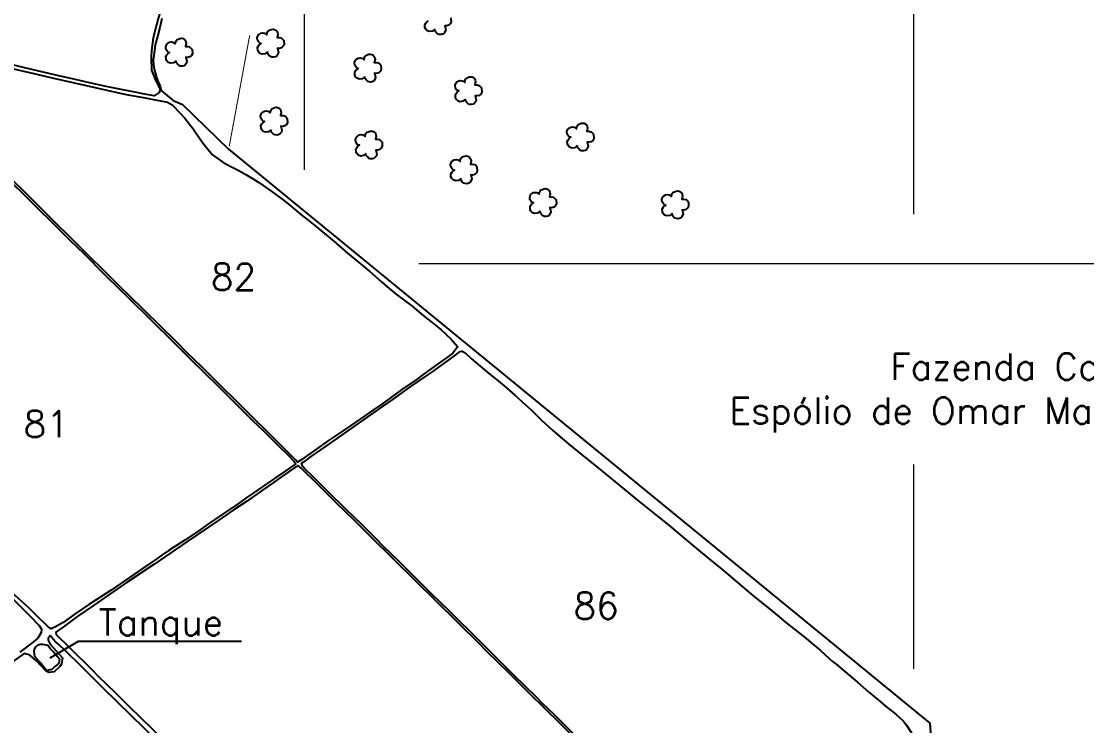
# Model space of a CAD drawing. Extents: x 724231 to 728431, y 7817664 to 7823604.
# Drawn here: x 726321 to 727370, y 7819945 to 7820638 of the extents above; entities that cross this region are included whole.
import ezdxf
from ezdxf.enums import TextEntityAlignment as Align

# ---------------------------------------------------------------- set-up
doc = ezdxf.new("R2010")
doc.units = 0
doc.header["$MEASUREMENT"] = 0
doc.linetypes.add('CONTINUO', pattern=[0])
for name, color, linetype, lineweight in [('0114000626', 1, 'Continuous', 25), ('0114000626080', 5, 'Continuous', 25), ('0114000626081', 5, 'Continuous', 25), ('0114000626082', 5, 'Continuous', 25), ('0114000626084', 5, 'Continuous', 25), ('0114000626085', 5, 'Continuous', 25), ('0114000626086', 5, 'Continuous', 25), ('0114000626100', 5, 'Continuous', 25), ('MALHA', 8, 'Continuous', 9), ('TEXTO_DIVERSOS', 7, 'Continuous', 5)]:
    doc.layers.add(name, color=color, linetype=linetype, lineweight=lineweight)
for name, color, linetype in [('_SIMBOLO ARVORE', 118, 'Continuous'), ('CERCA', 56, 'CONTINUO'), ('TANQUE VINHAÇA', 7, 'Continuous'), ('TEXTO CONFRONTANTES', 7, 'Continuous'), ('TEXTO_NUN_TAL', 7, 'Continuous')]:
    doc.layers.add(name, color=color, linetype=linetype)
doc.styles.add('Simplex', font='simplex.shx')
doc.linetypes.add('CERCA_5000', pattern='A,25,-10,["+",Standard,S=8,R=45,X=-1.5,Y=-4.75],-4.5', length=39.5)

msp = doc.modelspace()

# ---------------------------------------------------------------- linework, layer by layer
at = {"linetype": 'Continuous'}
msp.add_lwpolyline([(726349.6, 7820012.1), (726377.3, 7820028.5), (726538.1, 7820028.5)], dxfattribs=at)
at = {"layer": '0114000626', "linetype": 'CONTINUO'}
msp.add_lwpolyline([(726459.6, 7820641.1), (726457.7, 7820632.2), (726455.4, 7820623.6), (726453.1, 7820615.4), (726451.8, 7820607.2), (726450.9, 7820599.8), (726451.5, 7820593.3), (726453, 7820587.6), (726454.3, 7820583), (726456, 7820578.9), (726457.8, 7820574.5), (726458.9, 7820570.3), (726470.6, 7820560.6), (726479.8, 7820556.6), (726525.3, 7820512.5), (727215.6, 7819947.7), (727222.1, 7819853.9)], dxfattribs=at)
at = {"layer": '0114000626080', "linetype": 'CONTINUO'}
msp.add_lwpolyline([(726311.2, 7820071.8), (726329.2, 7820053.6), (726338.9, 7820043.9), (726340.9, 7820040.2), (726340.6, 7820037.1), (726337.3, 7820031.6), (726333.2, 7820027.7), (726319.8, 7820017.6)], dxfattribs=at)
at = {"layer": '0114000626081', "linetype": 'CONTINUO'}
msp.add_lwpolyline([(726308.2, 7820483), (726326.5, 7820465), (726338.5, 7820453.2), (726350.6, 7820441.3), (726369.2, 7820422.9), (726382.9, 7820409.5), (726403.5, 7820389.1), (726418.3, 7820374.4), (726425.6, 7820367.2), (726471.7, 7820322), (726483.6, 7820310.1), (726489.1, 7820304.7), (726498.8, 7820295.2), (726517.3, 7820277), (726529.9, 7820264.6), (726542.6, 7820252), (726548.6, 7820246), (726560.2, 7820234.7), (726570.3, 7820224.8), (726574.9, 7820220.2), (726583.4, 7820211.7), (726589.5, 7820205.6), (726591.3, 7820203.1), (726569.4, 7820188), (726549.5, 7820174.1), (726542.3, 7820169.1), (726534.9, 7820164), (726519.9, 7820153.8), (726504.6, 7820143.4), (726497.1, 7820138.2), (726482.1, 7820128), (726466.7, 7820117.9), (726459.4, 7820113), (726452.5, 7820108.3), (726445.6, 7820103.6), (726409.6, 7820078.8), (726394.9, 7820069.3), (726387.8, 7820064.6), (726374.1, 7820055.4), (726362.4, 7820047), (726354.1, 7820042.4), (726350.5, 7820040.7), (726348.9, 7820041.6), (726347.9, 7820042.4), (726335.6, 7820054.5), (726328.4, 7820061.3), (726311.7, 7820076.3)], dxfattribs=at)
at = {"layer": '0114000626082', "linetype": 'CONTINUO', "flags": 128}
msp.add_lwpolyline([(726168.1, 7820625.4), (726176.3, 7820623.4), (726184.2, 7820621.5), (726199.4, 7820617.8), (726215.3, 7820614), (726223.5, 7820612), (726240.3, 7820608.1), (726278.3, 7820599.6), (726287.3, 7820598.4), (726293.3, 7820596.6), (726309.6, 7820592.7), (726317.7, 7820590.8), (726333.4, 7820587.1), (726351.5, 7820582.9), (726405.4, 7820570.7), (726424.4, 7820566.3), (726443.2, 7820563.1), (726451.3, 7820561.6), (726465.2, 7820558.8), (726469.8, 7820556.1), (726477.9, 7820547.8), (726482, 7820543.1), (726490.3, 7820532.6), (726498, 7820521.4), (726501.8, 7820516.3), (726509.5, 7820507.1), (726519.5, 7820499.9), (726524.7, 7820496.8), (726535.4, 7820491.6), (726542.1, 7820487.6), (726548.8, 7820483.7), (726555, 7820479.8), (726566.8, 7820471.6), (726578, 7820463.4), (726583.9, 7820458.8), (726596.3, 7820448.5), (726609.7, 7820437.8), (726616.2, 7820432.5), (726628.8, 7820422), (726642.4, 7820410.4), (726649.5, 7820404.4), (726664.4, 7820392.3), (726675.8, 7820382), (726681, 7820377.5), (726690.5, 7820369.5), (726700.6, 7820362.1), (726705.9, 7820358), (726716.9, 7820348.9), (726729.1, 7820339.4), (726734.5, 7820334.8), (726744, 7820326), (726750.9, 7820318), (726749.9, 7820317.1), (726745.9, 7820312), (726742.1, 7820308.8), (726731, 7820301.1), (726716.9, 7820290.8), (726709.8, 7820285.8), (726695.9, 7820276.1), (726683.2, 7820266.9), (726676, 7820261.8), (726667.9, 7820256.2), (726645.6, 7820240.7), (726638.4, 7820235.7), (726623.7, 7820225.8), (726609.9, 7820216), (726603.4, 7820211.5), (726597.4, 7820207.3), (726593.1, 7820204.5), (726591.2, 7820207.1), (726585, 7820213.3), (726576.5, 7820221.8), (726571.8, 7820226.4), (726561.7, 7820236.3), (726550.2, 7820247.6), (726544.2, 7820253.6), (726531.5, 7820266.2), (726518.9, 7820278.6), (726500.4, 7820296.8), (726490.6, 7820306.3), (726485.2, 7820311.7), (726473.2, 7820323.6), (726427.2, 7820368.8), (726419.9, 7820376), (726405.1, 7820390.7), (726384.5, 7820411.1), (726370.8, 7820424.5), (726352.2, 7820442.8), (726340.1, 7820454.8), (726328.1, 7820466.6), (726309.8, 7820484.6), (726297.2, 7820497.1), (726291, 7820503.2), (726272.4, 7820521.4), (726246, 7820547.4), (726233.4, 7820560.1), (726220.7, 7820572.5), (726216.5, 7820576.3), (726211.8, 7820581.2), (726201.9, 7820590.9), (726192.2, 7820600.3), (726187.7, 7820604.7), (726179.2, 7820613.2), (726173, 7820619.6), (726171.3, 7820621.2), (726171, 7820621.4)], close=True, dxfattribs=at)
at = {"layer": '0114000626084', "linetype": 'CONTINUO', "flags": 128}
msp.add_lwpolyline([(726349.7, 7820034.1), (726347.7, 7820031.2), (726347.6, 7820029.5), (726349.5, 7820025.6), (726361.6, 7820012), (726360.6, 7820006.3), (726359, 7820003.6), (726353.6, 7819998.2), (726348.3, 7819997.7), (726345.7, 7819999), (726340.5, 7820004.7), (726336.5, 7820008.8), (726329.1, 7820015.2), (726326.3, 7820015.8), (726324.1, 7820016.4), (726317.1, 7820011.6), (726301.7, 7820000.7), (726290.4, 7819992.7), (726276.7, 7819983.4), (726270.1, 7819978.8), (726257.1, 7819969.7), (726243.8, 7819959.8), (726237.1, 7819954.9), (726223.3, 7819945.2), (726210.1, 7819935.5), (726202.8, 7819930.3), (726187, 7819919.2), (726161.2, 7819901.8), (726659.3, 7819413.3), (726670.2, 7819424.3), (726675.5, 7819429.7), (726703.9, 7819457.7), (726715.5, 7819469.3), (726727.2, 7819481), (726733.3, 7819487), (726746.2, 7819499.7), (726759.4, 7819512.4), (726765.8, 7819518.6), (726778, 7819531.1), (726790.2, 7819543.4), (726795.8, 7819549.2), (726805.9, 7819560.3), (726811.7, 7819568.5), (726814.1, 7819571.8), (726813.3, 7819577.3), (726803.8, 7819586.6), (726792.4, 7819598.4), (726785.7, 7819605), (726770.5, 7819619.7), (726752, 7819637.6), (726742.8, 7819646.6), (726724.7, 7819664.5), (726708.1, 7819681), (726699.6, 7819689.3), (726682.2, 7819706.3), (726664.6, 7819723.6), (726656.2, 7819731.8), (726639.9, 7819747.4), (726625.2, 7819762.1), (726617, 7819770.2), (726598.8, 7819788), (726570.2, 7819816.3), (726551, 7819835.2), (726532.2, 7819853.7), (726523.3, 7819862.6), (726506.4, 7819879.4), (726491.2, 7819894.7), (726483.7, 7819902), (726469.2, 7819916.2), (726452.4, 7819932.5), (726444, 7819940.8), (726427, 7819957.7), (726417.9, 7819966.6), (726399.5, 7819984.7), (726380.6, 7820003.2), (726364.6, 7820019), (726358.5, 7820024.8), (726354.2, 7820028.5)], close=True, dxfattribs=at)
at = {"layer": '0114000626085', "linetype": 'CONTINUO', "flags": 128}
msp.add_lwpolyline([(726591.6, 7820200), (726585, 7820195.3), (726574.1, 7820187.8), (726569, 7820184.3), (726559.6, 7820177.7), (726554.1, 7820173.9), (726548.6, 7820170), (726542.8, 7820166.1), (726530.8, 7820158), (726514.7, 7820146.9), (726505.3, 7820140.6), (726484.2, 7820126.2), (726463.2, 7820111.9), (726451.5, 7820104), (726425.5, 7820086.4), (726403.1, 7820071.2), (726393.2, 7820064.4), (726375.9, 7820052.5), (726362.6, 7820042.5), (726358.4, 7820039.5), (726355, 7820037.3), (726355.4, 7820035), (726368.5, 7820022.2), (726389.8, 7820001.2), (726397.6, 7819993.5), (726413.5, 7819977.9), (726429.1, 7819962.5), (726436.8, 7819954.9), (726451.9, 7819940.2), (726487.2, 7819905.2), (726501.5, 7819891.1), (726508.3, 7819884), (726521.1, 7819869.8), (726535.3, 7819855.6), (726542.3, 7819848.6), (726556.4, 7819834.8), (726570.5, 7819820.9), (726577.5, 7819814), (726591.3, 7819800.2), (726605.8, 7819785.9), (726620.6, 7819771.5), (726628, 7819764.2), (726644, 7819748.7), (726652.4, 7819740.4), (726670.4, 7819722.6), (726689.6, 7819703.7), (726717.9, 7819675.9), (726734.8, 7819659.1), (726743.5, 7819650.6), (726804.7, 7819590.7), (726817, 7819578.7), (726817.7, 7819578), (726819.4, 7819577.7), (726820.6, 7819578.7), (726823.4, 7819581.1), (726832.4, 7819589.2), (726844.7, 7819600.4), (726850.4, 7819605.6), (726861, 7819615.3), (726871.8, 7819625.6), (726877.4, 7819630.9), (726889, 7819641.7), (726899.3, 7819651.7), (726904.6, 7819656.7), (726915.4, 7819666.7), (726927.7, 7819678.2), (726933.8, 7819683.7), (726945.9, 7819694.6), (726977.2, 7819724.4), (726983.6, 7819730.5), (727006.1, 7819751.6), (727017.7, 7819762.5), (727027.2, 7819771.4), (727028.9, 7819772.7), (727021.4, 7819780.1), (726991.2, 7819809.9), (726977.8, 7819823.2), (726971.4, 7819829.6), (726947.1, 7819853.3), (726940.4, 7819859.9), (726925.5, 7819874.7), (726912.1, 7819887.9), (726893.8, 7819905.9), (726887.8, 7819911.7), (726876.1, 7819923.3), (726864.9, 7819934.4), (726853.2, 7819945.8), (726835.2, 7819963.6), (726823.2, 7819975.4), (726816.9, 7819981.7), (726803.5, 7819995), (726788.8, 7820009.4), (726781.9, 7820016.2), (726769, 7820029.1), (726755.3, 7820042.5), (726747.9, 7820049.7), (726732.3, 7820065.1), (726706.6, 7820090.4), (726688.9, 7820107.8), (726664.2, 7820132.3), (726648.1, 7820148.1), (726632.2, 7820163.7), (726624.5, 7820171.2), (726610, 7820185.5), (726600, 7820195.5), (726596.8, 7820198.6), (726595.4, 7820199.8), (726593.8, 7820201.3), (726592.6, 7820200.3)], close=True, dxfattribs=at)
at = {"layer": '0114000626086', "linetype": 'CONTINUO', "flags": 128}
msp.add_lwpolyline([(726753.2, 7820313.5), (726755.2, 7820313.8), (726756.3, 7820313.3), (726758.2, 7820312.2), (726764.5, 7820306.2), (726768.7, 7820302.6), (726779.3, 7820294), (726791.1, 7820284.3), (726796.6, 7820279.7), (726806.8, 7820271), (726817.7, 7820261.1), (726823.1, 7820256), (726833.7, 7820245.6), (726844.1, 7820236.2), (726849.4, 7820231.5), (726860.2, 7820222.2), (726872.6, 7820212.3), (726879.1, 7820207.1), (726892.9, 7820195.9), (726913.1, 7820179.4), (726926.3, 7820168.7), (726939.3, 7820158), (726945.8, 7820152.8), (726958.7, 7820142.5), (726971.8, 7820131.6), (726991.5, 7820115.1), (727004.4, 7820104.6), (727010.9, 7820099.2), (727024, 7820088.2), (727037, 7820077.1), (727043.4, 7820071.8), (727056.2, 7820061.6), (727066.9, 7820052.7), (727072.2, 7820048.3), (727082.9, 7820039.7), (727093.5, 7820031.3), (727098.5, 7820027.3), (727107.8, 7820019.7), (727116.5, 7820011.5), (727119.4, 7820008.8), (727123.5, 7820005.8), (727140.5, 7819991.6), (727144.3, 7819988.3), (727155.6, 7819978.2), (727166.6, 7819969), (727171.9, 7819964.7), (727182.3, 7819956.7), (727189.6, 7819949.7), (727192.6, 7819946), (727197.6, 7819938.2), (727198.1, 7819934.6), (727197.7, 7819932), (727193.7, 7819927.4), (727189.9, 7819924.1), (727178.5, 7819915.4), (727165.7, 7819904.5), (727159.1, 7819898.6), (727145.7, 7819886), (727133.6, 7819875), (727127.4, 7819869.3), (727114.8, 7819857.1), (727103.1, 7819845.5), (727097.5, 7819840.1), (727086.9, 7819829.9), (727075.5, 7819818.8), (727069.9, 7819813.3), (727058.9, 7819802.4), (727047.3, 7819791.4), (727041.8, 7819786), (727031.5, 7819775.5), (727029.4, 7819775.1), (727028.2, 7819775.9), (727026.3, 7819778.1), (727023.7, 7819780.7), (727015.2, 7819789.3), (726974.4, 7819829.6), (726957.9, 7819845.7), (726949, 7819854.4), (726944.9, 7819858.4), (726937.4, 7819866.2), (726926.3, 7819876.9), (726920.4, 7819882.8), (726914, 7819889), (726894.8, 7819907.9), (726875.2, 7819927.3), (726863, 7819939.2), (726846, 7819956), (726834.1, 7819967.6), (726828.3, 7819973.3), (726817.2, 7819984.3), (726806.2, 7819995.2), (726786.8, 7820014.4), (726773.9, 7820027.1), (726741.6, 7820059.1), (726735.3, 7820065.3), (726722.8, 7820077.5), (726712.5, 7820087.6), (726706.5, 7820093.5), (726693.1, 7820106.9), (726677.9, 7820121.8), (726670.5, 7820129.1), (726656, 7820143.5), (726641.4, 7820157.8), (726622.6, 7820176.2), (726613.3, 7820185.3), (726608.8, 7820189.8), (726600.1, 7820198.5), (726597.9, 7820200.7), (726597.2, 7820203), (726597.1, 7820203.5), (726600.8, 7820206.1), (726606.5, 7820210.1), (726625.6, 7820223.5), (726656.5, 7820245), (726677.4, 7820259.6), (726687.1, 7820266.4), (726704.7, 7820279), (726719, 7820288.8), (726724.9, 7820292.9), (726734.6, 7820299.7), (726742.7, 7820305.6), (726746.4, 7820308.4)], close=True, dxfattribs=at)
at = {"layer": '0114000626100', "linetype": 'CONTINUO', "flags": 128}
msp.add_lwpolyline([(726377.7, 7821008.4), (726378, 7821008.4), (726379.8, 7821008.1), (726386.4, 7821006.6), (726399.4, 7821000.5), (726405.9, 7820997.3), (726418.7, 7820990.9), (726431.5, 7820984.1), (726437.5, 7820980.9), (726448.9, 7820974.8), (726460.5, 7820969.2), (726466, 7820966.4), (726476.7, 7820961), (726487.7, 7820955.3), (726492.9, 7820952.7), (726502.3, 7820947.9), (726523.5, 7820936.8), (726528.3, 7820934.3), (726538.8, 7820929.3), (726543.2, 7820927.1), (726550.5, 7820923.5), (726550.8, 7820921.2), (726551.9, 7820914.2), (726552.2, 7820902.6), (726552.3, 7820896.3), (726552.1, 7820882.5), (726552, 7820870.2), (726552, 7820864.2), (726551.8, 7820852.5), (726549.4, 7820840.5), (726547.5, 7820834.8), (726542.1, 7820824.1), (726534.8, 7820813.4), (726531.1, 7820807.9), (726523.6, 7820796.6), (726515.2, 7820786.6), (726511.1, 7820781.9), (726503.5, 7820773), (726496.9, 7820764.9), (726494, 7820760.1), (726489.1, 7820749.3), (726483.3, 7820730.3), (726479.6, 7820718.5), (726475.2, 7820705.9), (726472.9, 7820699.4), (726468, 7820686.1), (726464.6, 7820673.4), (726463, 7820667), (726459.8, 7820654), (726456, 7820641.3), (726454.2, 7820634.9), (726451, 7820622.1), (726449.3, 7820609.7), (726449, 7820603.3), (726449.4, 7820590.4), (726453.1, 7820581.2), (726454.8, 7820577.4), (726457.9, 7820571.4), (726456.9, 7820568.3), (726452.1, 7820565.2), (726440.8, 7820567.2), (726434.9, 7820568.3), (726422.6, 7820570.8), (726409.5, 7820573.3), (726402.9, 7820574.6), (726390, 7820577.6), (726378.4, 7820580.1), (726371.5, 7820581.7), (726355.3, 7820585.4), (726330.2, 7820591.3), (726317.7, 7820594.2), (726305.4, 7820597.3), (726301, 7820599.1), (726295.7, 7820603.5), (726296.6, 7820610.7), (726297.5, 7820616.1), (726300.1, 7820630.9), (726303.4, 7820646.9), (726305.3, 7820654.4), (726309.6, 7820668.7), (726314.9, 7820681.6), (726317.7, 7820688.3), (726323.5, 7820702.3), (726329.8, 7820716.9), (726332.8, 7820724.1), (726338.5, 7820738.4), (726344.1, 7820753.3), (726346.8, 7820760.7), (726351.9, 7820775.7), (726356.1, 7820791), (726358.1, 7820798.8), (726361.8, 7820814.7), (726364.3, 7820830.7), (726365.3, 7820838.8), (726366.9, 7820855.2), (726367.5, 7820871.2), (726367.7, 7820878.6), (726367.9, 7820892.1), (726368.7, 7820908.6), (726369, 7820916.5), (726369.6, 7820931.7), (726369.9, 7820946.2), (726370.2, 7820953.2), (726371.1, 7820966.6), (726373.2, 7820984.5), (726374.5, 7820994.8), (726375.3, 7821003.9), (726376.2, 7821007.1)], close=True, dxfattribs=at)
at = {"layer": '_SIMBOLO ARVORE', "linetype": 'CONTINUO'}
for points in [[(726744.2, 7820641.9, 0), (726744.5, 7820637.7, 0), (726743.4, 7820635.8, 0), (726742.1, 7820634.5, 0), (726739.9, 7820634, 0), (726738, 7820634.1, 0), (726739, 7820630.2, 0), (726738.5, 7820628.5, 0), (726737.4, 7820626.9, 0), (726736.1, 7820625.9, 0), (726734.4, 7820625.4, 0), (726732.6, 7820625.6, 0), (726731.3, 7820625.9, 0), (726729.7, 7820627.4, 0), (726728.7, 7820628.8, 0), (726728.4, 7820630.8, 0)], [(726563.6, 7820608.4, 0), (726561.2, 7820606.4, 0), (726558.2, 7820606, 0), (726556.1, 7820606.9, 0), (726554.6, 7820608.4, 0), (726553.9, 7820610.1, 0), (726553.8, 7820612.6, 0), (726554.6, 7820614.2, 0), (726555.5, 7820615.4, 0), (726557.2, 7820616.6, 0), (726556.1, 7820616.9, 0), (726555, 7820617.8, 0), (726553.7, 7820619.8, 0), (726553.5, 7820622.2, 0), (726554.4, 7820624.7, 0), (726555.4, 7820625.6, 0), (726557.1, 7820626.7, 0), (726559, 7820627, 0), (726560.5, 7820626.7, 0), (726561.7, 7820626.2, 0), (726562.9, 7820625, 0), (726563.3, 7820627.2, 0), (726563.7, 7820628.1, 0), (726564.6, 7820629.3, 0), (726566.1, 7820629.9, 0), (726567.4, 7820630.5, 0), (726569, 7820630.6, 0), (726570.5, 7820630.4, 0), (726571.7, 7820629.8, 0), (726572.6, 7820628.8, 0), (726573.4, 7820627.3, 0), (726573.7, 7820625.5, 0), (726573, 7820622.5, 0), (726575.1, 7820622.5, 0), (726576.9, 7820622.1, 0), (726578.6, 7820620.7, 0), (726579.5, 7820619.7, 0), (726579.8, 7820615.4, 0), (726578.7, 7820613.6, 0), (726577.4, 7820612.3, 0), (726575.2, 7820611.7, 0), (726573.3, 7820611.9, 0), (726574.3, 7820607.9, 0), (726573.8, 7820606.3, 0), (726572.7, 7820604.6, 0), (726571.4, 7820603.6, 0), (726569.7, 7820603.2, 0), (726567.9, 7820603.3, 0), (726566.6, 7820603.7, 0), (726565, 7820605.2, 0), (726564, 7820606.5, 0), (726563.7, 7820608.6, 0)], [(726728.3, 7820630.6, 0), (726725.9, 7820628.6, 0), (726722.9, 7820628.3, 0), (726720.8, 7820629.1, 0), (726719.3, 7820630.6, 0), (726718.6, 7820632.3, 0), (726718.5, 7820634.9, 0), (726719.3, 7820636.5, 0), (726720.2, 7820637.6, 0), (726721.9, 7820638.8, 0)], [(726473.5, 7820599.5, 0), (726471.1, 7820597.5, 0), (726468.1, 7820597.1, 0), (726465.9, 7820598, 0), (726464.4, 7820599.5, 0), (726463.8, 7820601.2, 0), (726463.6, 7820603.7, 0), (726464.4, 7820605.3, 0), (726465.3, 7820606.5, 0), (726467, 7820607.7, 0), (726465.9, 7820608, 0), (726464.9, 7820608.9, 0), (726463.6, 7820610.9, 0), (726463.3, 7820613.3, 0), (726464.3, 7820615.8, 0), (726465.2, 7820616.7, 0), (726467, 7820617.8, 0), (726468.9, 7820618.1, 0), (726470.3, 7820617.8, 0), (726471.5, 7820617.3, 0), (726472.8, 7820616.2, 0), (726473.2, 7820618.3, 0), (726473.5, 7820619.2, 0), (726474.5, 7820620.4, 0), (726475.9, 7820621, 0), (726477.3, 7820621.6, 0), (726478.9, 7820621.7, 0), (726480.4, 7820621.5, 0), (726481.6, 7820620.9, 0), (726482.5, 7820619.9, 0), (726483.2, 7820618.4, 0), (726483.6, 7820616.6, 0), (726482.8, 7820613.6, 0), (726485, 7820613.6, 0), (726486.8, 7820613.2, 0), (726488.5, 7820611.8, 0), (726489.4, 7820610.8, 0), (726489.6, 7820606.6, 0), (726488.6, 7820604.7, 0), (726487.2, 7820603.4, 0), (726485.1, 7820602.8, 0), (726483.2, 7820603, 0), (726484.2, 7820599, 0), (726483.7, 7820597.4, 0), (726482.6, 7820595.7, 0), (726481.3, 7820594.7, 0), (726479.5, 7820594.3, 0), (726477.7, 7820594.4, 0), (726476.4, 7820594.8, 0), (726474.9, 7820596.3, 0), (726473.9, 7820597.6, 0), (726473.5, 7820599.7, 0)], [(726659.3, 7820583.9, 0), (726656.9, 7820581.9, 0), (726653.9, 7820581.6, 0), (726651.8, 7820582.4, 0), (726650.3, 7820583.9, 0), (726649.6, 7820585.6, 0), (726649.5, 7820588.1, 0), (726650.3, 7820589.7, 0), (726651.2, 7820590.9, 0), (726652.9, 7820592.1, 0), (726651.8, 7820592.4, 0), (726650.7, 7820593.3, 0), (726649.4, 7820595.4, 0), (726649.2, 7820597.8, 0), (726650.1, 7820600.3, 0), (726651.1, 7820601.2, 0), (726652.8, 7820602.2, 0), (726654.7, 7820602.5, 0), (726656.2, 7820602.3, 0), (726657.4, 7820601.7, 0), (726658.6, 7820600.6, 0), (726659, 7820602.8, 0), (726659.4, 7820603.7, 0), (726660.3, 7820604.9, 0), (726661.8, 7820605.4, 0), (726663.1, 7820606, 0), (726664.7, 7820606.2, 0), (726666.2, 7820605.9, 0), (726667.4, 7820605.3, 0), (726668.3, 7820604.3, 0), (726669.1, 7820602.8, 0), (726669.4, 7820601.1, 0), (726668.7, 7820598, 0), (726670.8, 7820598, 0), (726672.6, 7820597.6, 0), (726674.3, 7820596.3, 0), (726675.2, 7820595.2, 0), (726675.5, 7820591, 0), (726674.4, 7820589.1, 0), (726673.1, 7820587.8, 0), (726670.9, 7820587.2, 0), (726669, 7820587.4, 0), (726670, 7820583.5, 0), (726669.5, 7820581.8, 0), (726668.4, 7820580.2, 0), (726667.1, 7820579.2, 0), (726665.4, 7820578.7, 0), (726663.6, 7820578.8, 0), (726662.3, 7820579.2, 0), (726660.7, 7820580.7, 0), (726659.7, 7820582.1, 0), (726659.4, 7820584.1, 0)], [(726758.4, 7820561.7, 0), (726756, 7820559.7, 0), (726753, 7820559.3, 0), (726750.8, 7820560.2, 0), (726749.3, 7820561.7, 0), (726748.7, 7820563.4, 0), (726748.5, 7820565.9, 0), (726749.3, 7820567.5, 0), (726750.2, 7820568.7, 0), (726751.9, 7820569.9, 0), (726750.8, 7820570.2, 0), (726749.7, 7820571.1, 0), (726748.5, 7820573.1, 0), (726748.2, 7820575.5, 0), (726749.2, 7820578, 0), (726750.1, 7820578.9, 0), (726751.9, 7820580, 0), (726753.7, 7820580.2, 0), (726755.2, 7820580, 0), (726756.4, 7820579.5, 0), (726757.7, 7820578.3, 0), (726758.1, 7820580.5, 0), (726758.4, 7820581.4, 0), (726759.4, 7820582.6, 0), (726760.8, 7820583.2, 0), (726762.2, 7820583.8, 0), (726763.8, 7820583.9, 0), (726765.2, 7820583.7, 0), (726766.5, 7820583.1, 0), (726767.3, 7820582.1, 0), (726768.1, 7820580.5, 0), (726768.4, 7820578.8, 0), (726767.7, 7820575.8, 0), (726769.9, 7820575.8, 0), (726771.7, 7820575.4, 0), (726773.3, 7820574, 0), (726774.3, 7820573, 0), (726774.5, 7820568.7, 0), (726773.5, 7820566.8, 0), (726772.1, 7820565.6, 0), (726769.9, 7820565, 0), (726768, 7820565.2, 0), (726769.1, 7820561.2, 0), (726768.6, 7820559.5, 0), (726767.4, 7820557.9, 0), (726766.2, 7820556.9, 0), (726764.4, 7820556.5, 0), (726762.6, 7820556.6, 0), (726761.3, 7820557, 0), (726759.8, 7820558.5, 0), (726758.7, 7820559.8, 0), (726758.4, 7820561.9, 0)], [(726566.9, 7820531.6, 0), (726564.6, 7820529.6, 0), (726561.6, 7820529.3, 0), (726559.4, 7820530.1, 0), (726557.9, 7820531.6, 0), (726557.3, 7820533.3, 0), (726557.1, 7820535.9, 0), (726557.9, 7820537.5, 0), (726558.8, 7820538.6, 0), (726560.5, 7820539.8, 0), (726559.4, 7820540.2, 0), (726558.3, 7820541.1, 0), (726557.1, 7820543.1, 0), (726556.8, 7820545.5, 0), (726557.7, 7820548, 0), (726558.7, 7820548.9, 0), (726560.5, 7820550, 0), (726562.3, 7820550.2, 0), (726563.8, 7820550, 0), (726565, 7820549.5, 0), (726566.3, 7820548.3, 0), (726566.7, 7820550.5, 0), (726567, 7820551.4, 0), (726568, 7820552.6, 0), (726569.4, 7820553.1, 0), (726570.8, 7820553.7, 0), (726572.4, 7820553.9, 0), (726573.8, 7820553.7, 0), (726575, 7820553, 0), (726575.9, 7820552.1, 0), (726576.7, 7820550.5, 0), (726577, 7820548.8, 0), (726576.3, 7820545.7, 0), (726578.5, 7820545.8, 0), (726580.3, 7820545.3, 0), (726581.9, 7820544, 0), (726582.9, 7820542.9, 0), (726583.1, 7820538.7, 0), (726582.1, 7820536.8, 0), (726580.7, 7820535.6, 0), (726578.5, 7820535, 0), (726576.6, 7820535.1, 0), (726577.6, 7820531.2, 0), (726577.2, 7820529.5, 0), (726576, 7820527.9, 0), (726574.8, 7820526.9, 0), (726573, 7820526.5, 0), (726571.2, 7820526.6, 0), (726569.9, 7820527, 0), (726568.4, 7820528.4, 0), (726567.3, 7820529.8, 0), (726567, 7820531.8, 0)], [(726868.5, 7820516.1, 0), (726866.2, 7820514.1, 0), (726863.1, 7820513.7, 0), (726861, 7820514.6, 0), (726859.5, 7820516.1, 0), (726858.9, 7820517.8, 0), (726858.7, 7820520.3, 0), (726859.5, 7820521.9, 0), (726860.4, 7820523.1, 0), (726862.1, 7820524.3, 0), (726861, 7820524.6, 0), (726859.9, 7820525.5, 0), (726858.6, 7820527.5, 0), (726858.4, 7820529.9, 0), (726859.3, 7820532.4, 0), (726860.3, 7820533.3, 0), (726862.1, 7820534.4, 0), (726863.9, 7820534.6, 0), (726865.4, 7820534.4, 0), (726866.6, 7820533.9, 0), (726867.9, 7820532.7, 0), (726868.2, 7820534.9, 0), (726868.6, 7820535.8, 0), (726869.5, 7820537, 0), (726871, 7820537.6, 0), (726872.4, 7820538.2, 0), (726873.9, 7820538.3, 0), (726875.4, 7820538.1, 0), (726876.6, 7820537.5, 0), (726877.5, 7820536.5, 0), (726878.3, 7820534.9, 0), (726878.6, 7820533.2, 0), (726877.9, 7820530.2, 0), (726880, 7820530.2, 0), (726881.8, 7820529.8, 0), (726883.5, 7820528.4, 0), (726884.4, 7820527.4, 0), (726884.7, 7820523.1, 0), (726883.7, 7820521.2, 0), (726882.3, 7820520, 0), (726880.1, 7820519.4, 0), (726878.2, 7820519.6, 0), (726879.2, 7820515.6, 0), (726878.8, 7820513.9, 0), (726877.6, 7820512.3, 0), (726876.4, 7820511.3, 0), (726874.6, 7820510.9, 0), (726872.8, 7820511, 0), (726871.5, 7820511.4, 0), (726870, 7820512.9, 0), (726868.9, 7820514.2, 0), (726868.6, 7820516.3, 0)], [(726660.4, 7820508.3, 0), (726658.1, 7820506.3, 0), (726655, 7820505.9, 0), (726652.9, 7820506.8, 0), (726651.4, 7820508.3, 0), (726650.8, 7820510, 0), (726650.6, 7820512.5, 0), (726651.4, 7820514.1, 0), (726652.3, 7820515.3, 0), (726654, 7820516.5, 0), (726652.9, 7820516.8, 0), (726651.8, 7820517.7, 0), (726650.5, 7820519.7, 0), (726650.3, 7820522.1, 0), (726651.2, 7820524.6, 0), (726652.2, 7820525.5, 0), (726654, 7820526.6, 0), (726655.8, 7820526.9, 0), (726657.3, 7820526.6, 0), (726658.5, 7820526.1, 0), (726659.8, 7820525, 0), (726660.1, 7820527.1, 0), (726660.5, 7820528, 0), (726661.4, 7820529.2, 0), (726662.9, 7820529.8, 0), (726664.3, 7820530.4, 0), (726665.8, 7820530.5, 0), (726667.3, 7820530.3, 0), (726668.5, 7820529.7, 0), (726669.4, 7820528.7, 0), (726670.2, 7820527.2, 0), (726670.5, 7820525.4, 0), (726669.8, 7820522.4, 0), (726672, 7820522.4, 0), (726673.7, 7820522, 0), (726675.4, 7820520.6, 0), (726676.3, 7820519.6, 0), (726676.6, 7820515.4, 0), (726675.6, 7820513.5, 0), (726674.2, 7820512.2, 0), (726672, 7820511.6, 0), (726670.1, 7820511.8, 0), (726671.1, 7820507.8, 0), (726670.7, 7820506.2, 0), (726669.5, 7820504.6, 0), (726668.3, 7820503.6, 0), (726666.5, 7820503.1, 0), (726664.7, 7820503.2, 0), (726663.4, 7820503.6, 0), (726661.9, 7820505.1, 0), (726660.8, 7820506.4, 0), (726660.5, 7820508.5, 0)], [(726753.9, 7820483.8, 0), (726751.5, 7820481.8, 0), (726748.5, 7820481.5, 0), (726746.4, 7820482.3, 0), (726744.9, 7820483.8, 0), (726744.2, 7820485.5, 0), (726744.1, 7820488, 0), (726744.9, 7820489.6, 0), (726745.7, 7820490.8, 0), (726747.5, 7820492, 0), (726746.4, 7820492.4, 0), (726745.3, 7820493.3, 0), (726744, 7820495.3, 0), (726743.8, 7820497.7, 0), (726744.7, 7820500.2, 0), (726745.7, 7820501.1, 0), (726747.4, 7820502.1, 0), (726749.3, 7820502.4, 0), (726750.8, 7820502.2, 0), (726752, 7820501.6, 0), (726753.2, 7820500.5, 0), (726753.6, 7820502.7, 0), (726754, 7820503.6, 0), (726754.9, 7820504.8, 0), (726756.3, 7820505.3, 0), (726757.7, 7820505.9, 0), (726759.3, 7820506.1, 0), (726760.8, 7820505.9, 0), (726762, 7820505.2, 0), (726762.9, 7820504.2, 0), (726763.7, 7820502.7, 0), (726764, 7820501, 0), (726763.3, 7820497.9, 0), (726765.4, 7820497.9, 0), (726767.2, 7820497.5, 0), (726768.9, 7820496.2, 0), (726769.8, 7820495.1, 0), (726770.1, 7820490.9, 0), (726769, 7820489, 0), (726767.7, 7820487.7, 0), (726765.5, 7820487.2, 0), (726763.6, 7820487.3, 0), (726764.6, 7820483.4, 0), (726764.1, 7820481.7, 0), (726763, 7820480.1, 0), (726761.7, 7820479.1, 0), (726760, 7820478.6, 0), (726758.2, 7820478.8, 0), (726756.9, 7820479.1, 0), (726755.3, 7820480.6, 0), (726754.3, 7820482, 0), (726754, 7820484, 0)], [(726831.8, 7820451.6, 0), (726829.4, 7820449.6, 0), (726826.4, 7820449.2, 0), (726824.3, 7820450.1, 0), (726822.8, 7820451.6, 0), (726822.1, 7820453.3, 0), (726822, 7820455.8, 0), (726822.8, 7820457.4, 0), (726823.6, 7820458.6, 0), (726825.4, 7820459.8, 0), (726824.3, 7820460.1, 0), (726823.2, 7820461, 0), (726821.9, 7820463, 0), (726821.7, 7820465.4, 0), (726822.6, 7820467.9, 0), (726823.6, 7820468.8, 0), (726825.3, 7820469.9, 0), (726827.2, 7820470.1, 0), (726828.7, 7820469.9, 0), (726829.9, 7820469.4, 0), (726831.1, 7820468.2, 0), (726831.5, 7820470.4, 0), (726831.9, 7820471.3, 0), (726832.8, 7820472.5, 0), (726834.2, 7820473, 0), (726835.6, 7820473.7, 0), (726837.2, 7820473.8, 0), (726838.7, 7820473.6, 0), (726839.9, 7820473, 0), (726840.8, 7820472, 0), (726841.6, 7820470.4, 0), (726841.9, 7820468.7, 0), (726841.2, 7820465.7, 0), (726843.3, 7820465.7, 0), (726845.1, 7820465.3, 0), (726846.8, 7820463.9, 0), (726847.7, 7820462.9, 0), (726848, 7820458.6, 0), (726846.9, 7820456.7, 0), (726845.6, 7820455.5, 0), (726843.4, 7820454.9, 0), (726841.5, 7820455.1, 0), (726842.5, 7820451.1, 0), (726842, 7820449.4, 0), (726840.9, 7820447.8, 0), (726839.6, 7820446.8, 0), (726837.8, 7820446.4, 0), (726836.1, 7820446.5, 0), (726834.8, 7820446.9, 0), (726833.2, 7820448.4, 0), (726832.2, 7820449.7, 0), (726831.9, 7820451.8, 0)], [(726962, 7820449.3, 0), (726959.6, 7820447.3, 0), (726956.6, 7820447, 0), (726954.5, 7820447.8, 0), (726953, 7820449.3, 0), (726952.3, 7820451, 0), (726952.2, 7820453.6, 0), (726953, 7820455.2, 0), (726953.8, 7820456.4, 0), (726955.6, 7820457.5, 0), (726954.5, 7820457.9, 0), (726953.4, 7820458.8, 0), (726952.1, 7820460.8, 0), (726951.9, 7820463.2, 0), (726952.8, 7820465.7, 0), (726953.8, 7820466.6, 0), (726955.5, 7820467.7, 0), (726957.4, 7820467.9, 0), (726958.9, 7820467.7, 0), (726960.1, 7820467.2, 0), (726961.3, 7820466, 0), (726961.7, 7820468.2, 0), (726962.1, 7820469.1, 0), (726963, 7820470.3, 0), (726964.4, 7820470.8, 0), (726965.8, 7820471.4, 0), (726967.4, 7820471.6, 0), (726968.9, 7820471.4, 0), (726970.1, 7820470.7, 0), (726971, 7820469.8, 0), (726971.8, 7820468.2, 0), (726972.1, 7820466.5, 0), (726971.4, 7820463.4, 0), (726973.5, 7820463.5, 0), (726975.3, 7820463, 0), (726977, 7820461.7, 0), (726977.9, 7820460.6, 0), (726978.2, 7820456.4, 0), (726977.1, 7820454.5, 0), (726975.8, 7820453.3, 0), (726973.6, 7820452.7, 0), (726971.7, 7820452.8, 0), (726972.7, 7820448.9, 0), (726972.2, 7820447.2, 0), (726971.1, 7820445.6, 0), (726969.8, 7820444.6, 0), (726968.1, 7820444.2, 0), (726966.3, 7820444.3, 0), (726965, 7820444.7, 0), (726963.4, 7820446.1, 0), (726962.4, 7820447.5, 0), (726962.1, 7820449.5, 0)]]:
    msp.add_polyline3d(points, dxfattribs=at)
at = {"layer": 'CERCA', "linetype": 'CERCA_5000', "const_width": 1}
msp.add_lwpolyline([(726546, 7820624.6), (726525.9, 7820515.6)], dxfattribs=at)
at = {"layer": 'MALHA'}
for p, q in [((727200, 7820448.7), (727200, 7823403.9)), ((726600, 7820492.2), (726600, 7820734.1)), ((726712.6, 7820400), (728231, 7820400)), ((727200, 7820001.2), (727200, 7820202.4))]:
    msp.add_line(p, q, dxfattribs=at)
at = {"layer": 'TANQUE VINHAÇA', "linetype": 'CONTINUO'}
msp.add_lwpolyline([(726337.1, 7820024.7), (726339.6, 7820025.5), (726342.1, 7820025.6), (726347.2, 7820024.6), (726350.7, 7820020.4), (726352.7, 7820018.1), (726357.1, 7820013.1), (726358.6, 7820011.2), (726358.1, 7820006.8), (726356.3, 7820005.2), (726353.9, 7820003.2), (726351.1, 7820000.7), (726346.3, 7819999.5), (726346, 7819999.8), (726342, 7820004.7), (726339.7, 7820007.4), (726334.6, 7820013.5), (726333.9, 7820018.8), (726334, 7820020.7), (726335.3, 7820022.8)], close=True, dxfattribs=at)

# ---------------------------------------------------------------- texts
at = {"layer": 'TEXTO CONFRONTANTES', "linetype": 'Continuous', "insert": (727379.4, 7820272.7), "char_height": 26, "width": 771.78, "attachment_point": 5, "style": 'Simplex'}
msp.add_mtext('Fazenda Capão Grosso\\PEspólio de Omar Marcelino de Mendonça ', dxfattribs=at)
at = {"layer": 'TEXTO_DIVERSOS', "linetype": 'Continuous', "style": 'Simplex'}
msp.add_text('Tanque', height=26, dxfattribs=at).set_placement((726458.5, 7820047.1), align=Align.MIDDLE_CENTER)
at = {"layer": 'TEXTO_NUN_TAL', "linetype": 'Continuous', "style": 'Simplex'}
for s, p in [('82', (726507.8, 7820374)), ('81', (726323.4, 7820229.2)), ('86', (726864.8, 7820050.3))]:
    msp.add_text(s, height=26, dxfattribs=at).set_placement(p)

doc.saveas('drawing.dxf')
